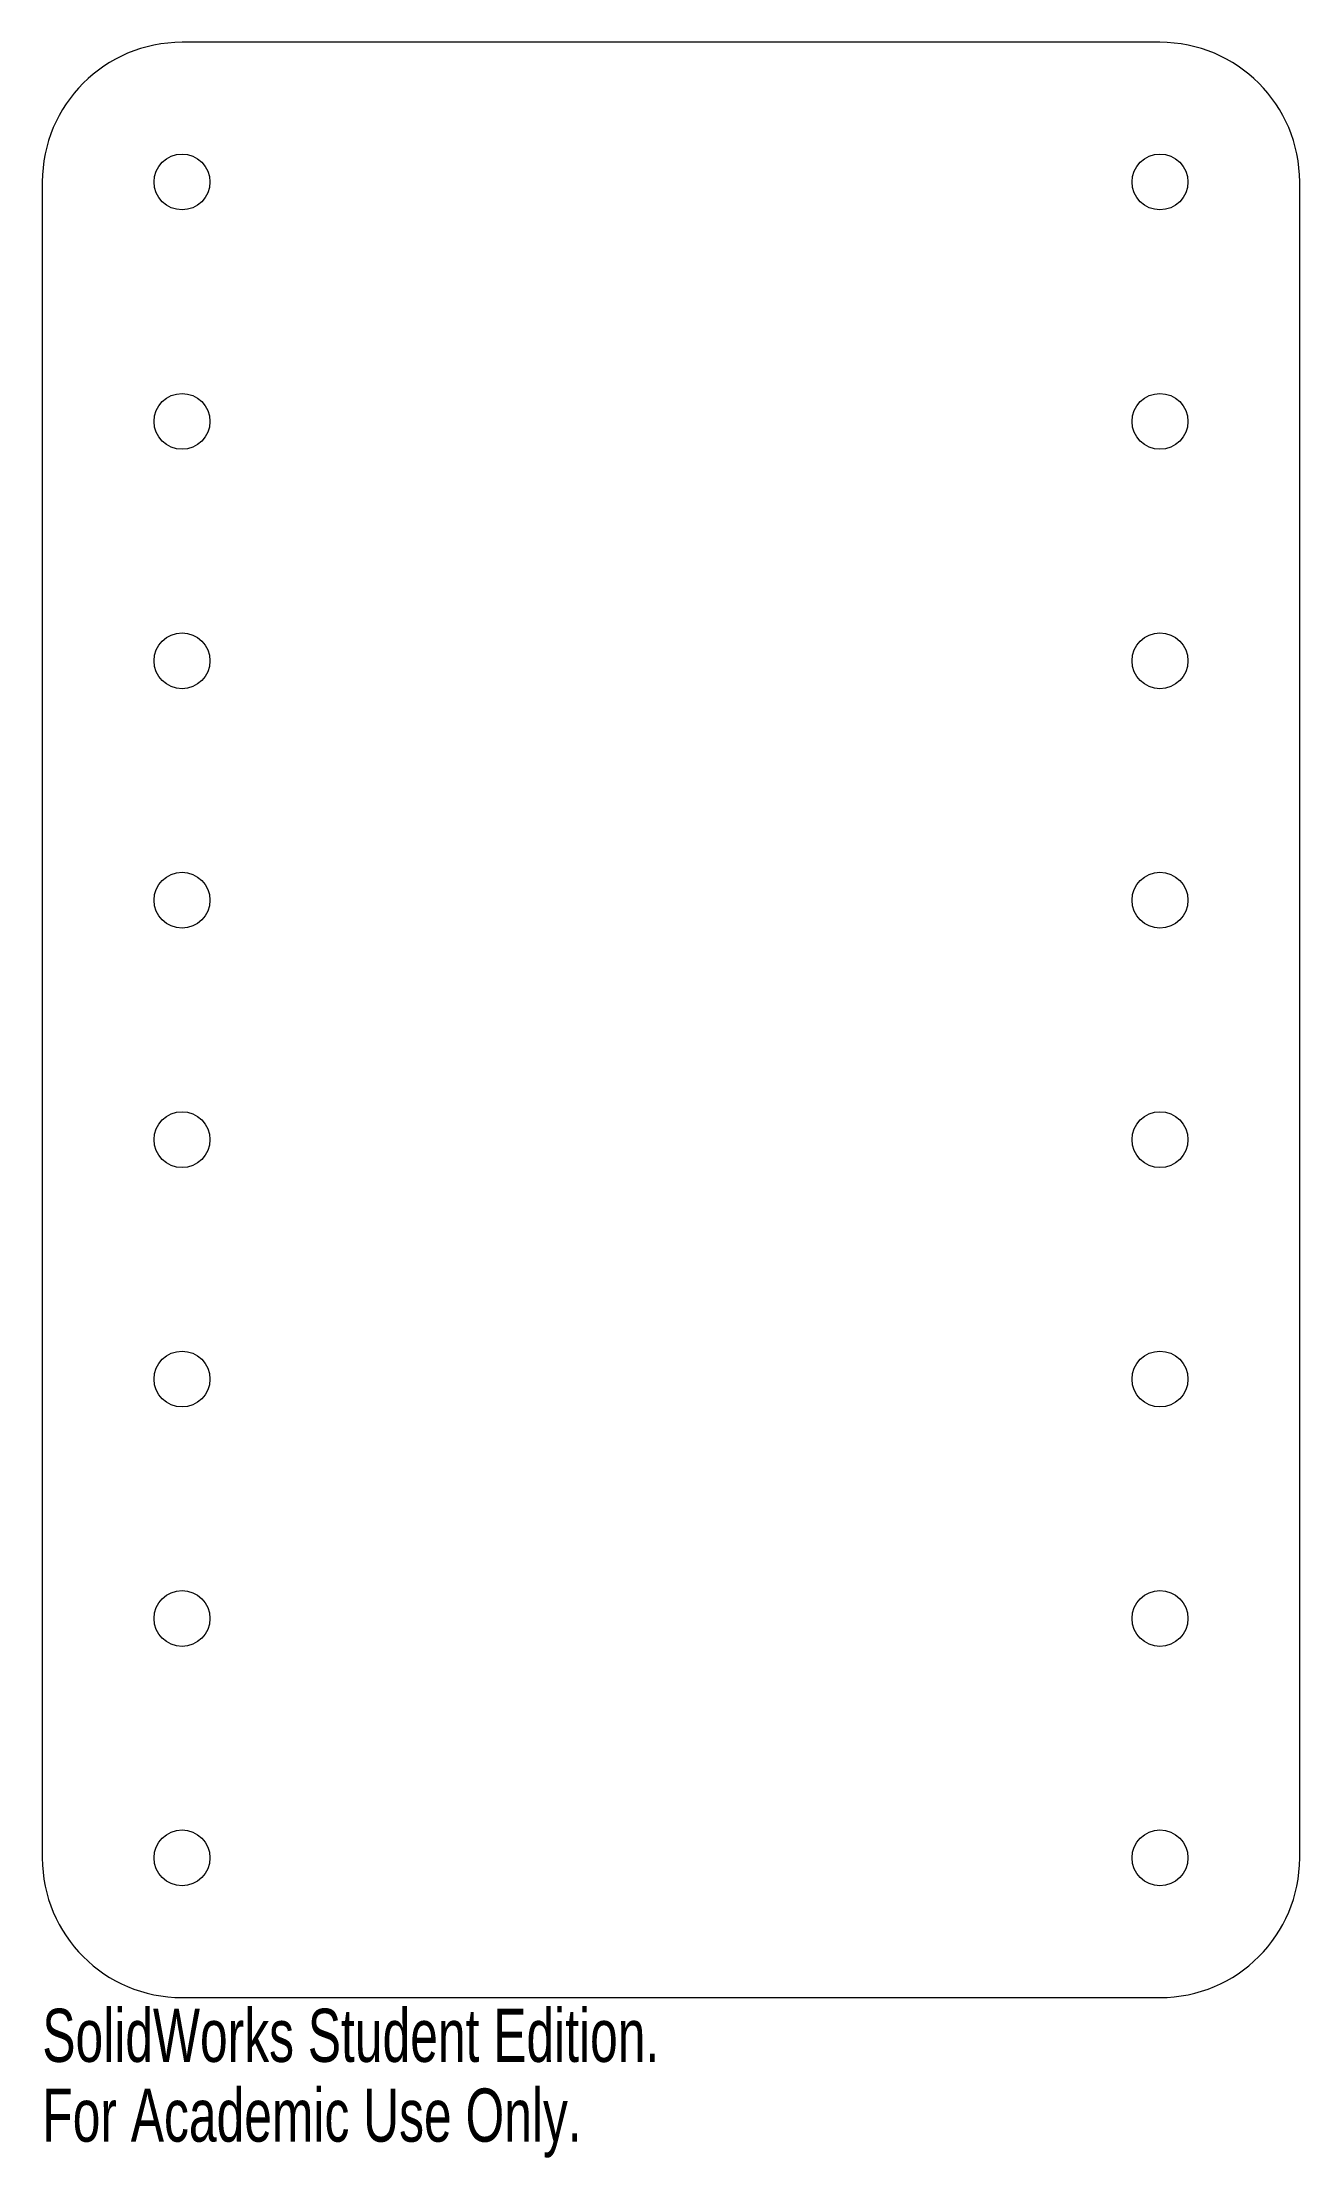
# Model space of a CAD drawing. Header units: inches. Extents: x -2.25 to 2.25, y -4.07 to 3.5.
import ezdxf

# ---------------------------------------------------------------- set-up
doc = ezdxf.new("R2010")
doc.units = ezdxf.units.IN
doc.header["$MEASUREMENT"] = 0
doc.styles.add('SLDTEXTSTYLE0', font='TXT', dxfattribs={"width": 0.7})

msp = doc.modelspace()

# ---------------------------------------------------------------- linework, layer by layer
at = {"color": 7, "linetype": 'Continuous', "lineweight": 15}
for p, q in [((1.75, 3.5), (-1.75, 3.5)), ((-2.25, 3), (-2.25, -3)), ((2.25, -3), (2.25, 3)), ((-1.75, -3.5), (1.75, -3.5))]:
    msp.add_line(p, q, dxfattribs=at)
for centre in [(-1.75, 3), (1.75, 3), (-1.75, 2.1429), (1.75, 2.1429), (-1.75, 1.2857), (1.75, 1.2857), (-1.75, 0.4286), (1.75, 0.4286), (-1.75, -0.4286), (1.75, -0.4286), (-1.75, -1.2857), (1.75, -1.2857), (-1.75, -2.1429), (1.75, -2.1429), (-1.75, -3), (1.75, -3)]:
    msp.add_circle(centre, 0.1, dxfattribs=at)
for centre, start, end in [((-1.75, 3), 90, 180), ((1.75, 3), 0, 90), ((-1.75, -3), 180, 270), ((1.75, -3), 270, 0)]:
    msp.add_arc(centre, 0.5, start, end, dxfattribs=at)

# ---------------------------------------------------------------- texts
at = {"color": 7, "linetype": 'Continuous', "char_height": 0.1903, "attachment_point": 1, "style": 'SLDTEXTSTYLE0'}
for s, insert in [('SolidWorks Student Edition.', (-2.25, -3.5401)), ('For Academic Use Only.', (-2.25, -3.8256))]:
    msp.add_mtext(s, dxfattribs=dict(at, insert=insert))

doc.saveas('drawing.dxf')
